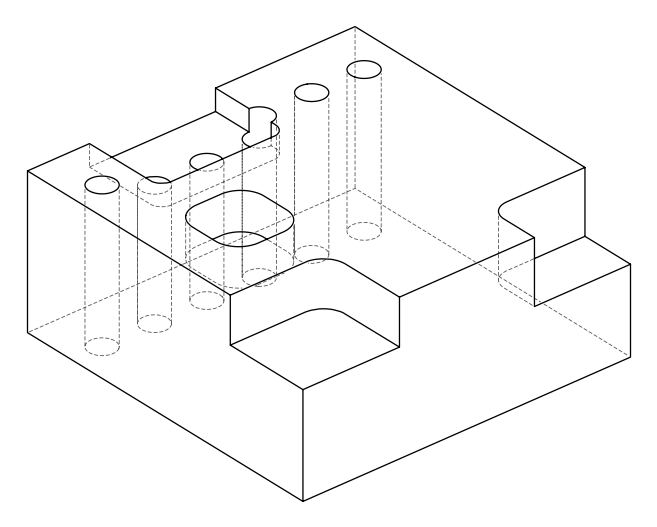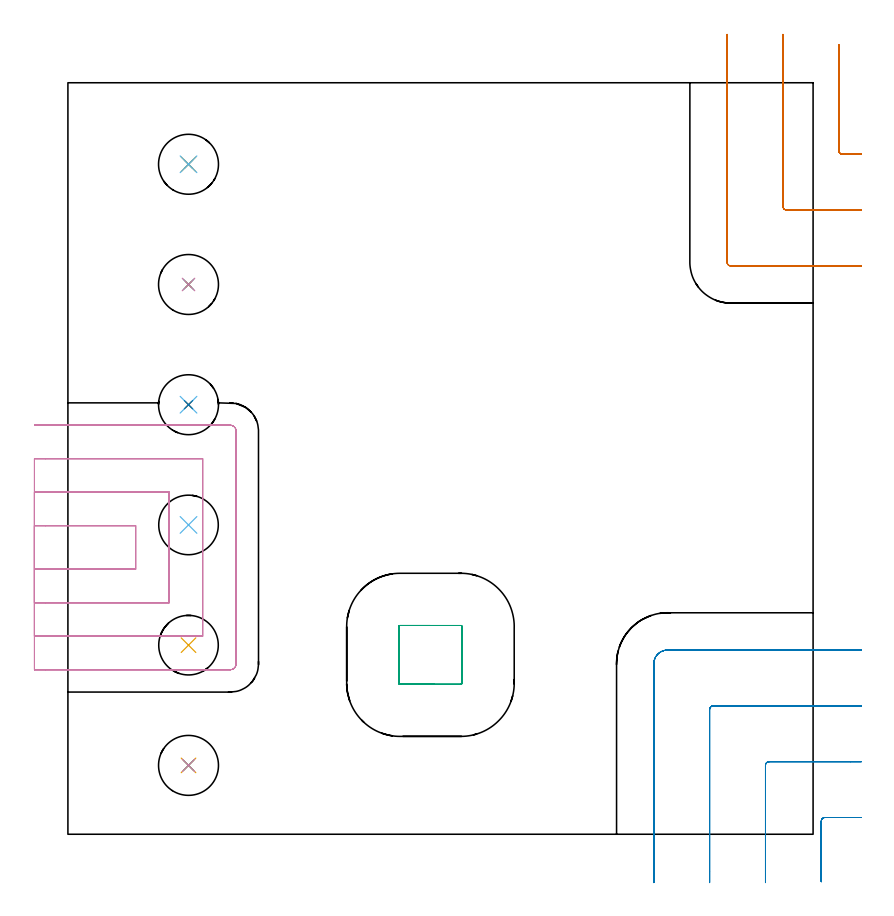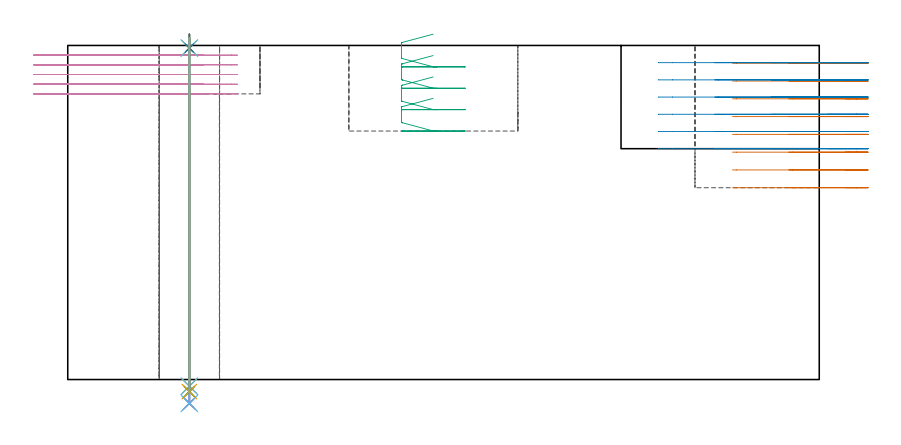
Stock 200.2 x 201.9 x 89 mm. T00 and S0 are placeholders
(PLAN: 18 operations, 12 tool changes, 20.1 min)
(1 MILL_CORNER_NOTCH_RECTANGULAR | CORNER_NOTCH_RECTANGULAR | UGT0201_094 | Follow Part, ap 5, ae 75% | 3.77 min | 73285 mm3)
(2 MILL_CORNER_NOTCH_RECTANGULAR_1 | CORNER_NOTCH_RECTANGULAR_1 | UGT0201_094 | Follow Part, ap 5, ae 75% | 4.02 min | 85292 mm3)
(3 MILL_RECTANGULAR_POCKET | POCKET_RECTANGULAR_STRAIGHT | UGT0201_006 | Follow Part, ap 7, ae 75% | 1.08 min | 40947 mm3)
(4 MILL_SLOT | SLOT_PARTIAL_RECTANGULAR | NXT0201_011 | Follow Part, ap 3, ae 75% | 7.37 min | 51005 mm3)
(5 SPOT_DRILL | STEP1HOLE | NXT0321_9005460120000 | 0.03 min | 6 mm3)
(6 SPOT_DRILL_1 | STEP1HOLE_3 | NXT0321_9005460120000 | 0.03 min | 10 mm3)
(7 SPOT_DRILL_2 | STEP1HOLE_4 | NXT0321_9005460120000 | 0.03 min | 6 mm3)
(8 SPOT_DRILL_3 | STEP1HOLE_5 | NXT0321_9005460120000 | 0.03 min | 0 mm3)
(9 DRILL_THROUGH_HOLE_INTO_CENTER | STEP1HOLE | NXT0301_065 | 0.38 min | 6174 mm3)
(10 DRILL_TO_ENLARGE_THROUGH_HOLE | STEP1HOLE | UGT0301_285 | 0.39 min | 11933 mm3)
(11 INDEXABLE_INSERT_DRILL_THROUGH_HOLE_FROM_SOLID | STEP1HOLE_1 | NXT0302_003 | 0.32 min | 15289 mm3)
(12 INDEXABLE_INSERT_DRILL_THROUGH_HOLE_FROM_SOLID_1 | STEP1HOLE_2 | NXT0302_003 | 0.32 min | 15298 mm3)
(13 DRILL_THROUGH_HOLE_INTO_CENTER_1 | STEP1HOLE_3 | NXT0301_065 | 0.38 min | 5656 mm3)
(14 DRILL_TO_ENLARGE_THROUGH_HOLE_1 | STEP1HOLE_3 | UGT0301_285 | 0.39 min | 11035 mm3)
(15 DRILL_THROUGH_HOLE_INTO_CENTER_2 | STEP1HOLE_4 | NXT0301_065 | 0.38 min | 6159 mm3)
(16 DRILL_TO_ENLARGE_THROUGH_HOLE_2 | STEP1HOLE_4 | UGT0301_285 | 0.39 min | 11946 mm3)
(17 DRILL_THROUGH_HOLE_INTO_CENTER_3 | STEP1HOLE_5 | NXT0301_065 | 0.38 min | 6160 mm3)
(18 DRILL_TO_ENLARGE_THROUGH_HOLE_3 | STEP1HOLE_5 | UGT0301_285 | 0.39 min | 11940 mm3)
(TOOL UGT0201_094 | End mill 20 mm | D20 FL38 Z4)
(TOOL UGT0201_006 | End Mill 28 mm | D28 FL25 Z2)
(TOOL NXT0201_011 | ENDMILL 12mm [2P460-1200-NA 1630] | D12 FL38 Z6)
(TOOL NXT0321_9005460120000 | NC Spot Drill, 142deg, 12mm, Carbide, Uncoated | D12 PA142 FL30 Z2)
(TOOL NXT0301_065 | Carbide Drill 9.4mm [860.1-0940-075A1-MM 2214] | D9.4 PA140 FL98 Z2)
(TOOL UGT0301_285 | Twist Drill 16.1 mm | D16.1 PA118 FL125 Z2)
(TOOL NXT0302_003 | Index. Insert Drill 16mm [880-D1600L20-05] | D16 PA176 FL80 Z2)
(OP 1 MILL_CORNER_NOTCH_RECTANGULAR)
G17 G21 G94 G90
T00 M6
G54
G17 G0 G90 X207.1 Y212.138 S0 M3
G43 Z99. H0
Z84.262
G94 G1 Y209.138 F250.
Y183.696 F500.
G3 X208.096 Y182.7 R1.
G1 X210.2
X213.2 F250.
G0 Z99.
X192.1 Y214.9
Z84.262
G1 Y211.9
Y168.696 F500.
G3 X193.096 Y167.7 R1.
G1 X210.2
X213.2 F250.
G0 Z99.
X177.1 Y214.9
Z84.262
G1 Y211.9
Y153.697 F500.
G3 X178.097 Y152.7 R1.
G1 X210.2
X213.2 F250.
G0 Z99.
X207.1 Y212.138
Z79.525
G1 Y209.138
Y183.696 F500.
G3 X208.096 Y182.7 R1.
G1 X210.2
X213.2 F250.
G0 Z99.
X192.1 Y214.9
Z79.525
G1 Y211.9
Y168.696 F500.
G3 X193.096 Y167.7 R1.
G1 X210.2
X213.2 F250.
G0 Z99.
X177.1 Y214.9
Z79.525
G1 Y211.9
Y153.697 F500.
G3 X178.097 Y152.7 R1.
G1 X210.2
X213.2 F250.
G0 Z99.
X207.1 Y212.138
Z74.787
G1 Y209.138
Y183.696 F500.
G3 X208.096 Y182.7 R1.
G1 X210.2
X213.2 F250.
G0 Z99.
X192.1 Y214.9
Z74.787
G1 Y211.9
Y168.696 F500.
G3 X193.096 Y167.7 R1.
G1 X210.2
X213.2 F250.
G0 Z99.
X177.1 Y214.9
Z74.787
G1 Y211.9
Y153.697 F500.
G3 X178.097 Y152.7 R1.
G1 X210.2
X213.2 F250.
G0 Z99.
X207.1 Y212.138
Z70.05
G1 Y209.138
Y183.696 F500.
G3 X208.096 Y182.7 R1.
G1 X210.2
X213.2 F250.
G0 Z99.
X192.1 Y214.9
Z70.05
G1 Y211.9
Y168.696 F500.
G3 X193.096 Y167.7 R1.
G1 X210.2
X213.2 F250.
G0 Z99.
X177.1 Y214.9
Z70.05
G1 Y211.9
Y153.697 F500.
G3 X178.097 Y152.7 R1.
G1 X210.2
X213.2 F250.
G0 Z99.
X207.1 Y212.138
Z65.312
G1 Y209.138
Y183.696 F500.
G3 X208.096 Y182.7 R1.
G1 X210.2
X213.2 F250.
G0 Z99.
X192.1 Y214.9
Z65.312
G1 Y211.9
Y168.696 F500.
G3 X193.096 Y167.7 R1.
G1 X210.2
X213.2 F250.
G0 Z99.
X177.1 Y214.9
Z65.312
G1 Y211.9
Y153.697 F500.
G3 X178.097 Y152.7 R1.
G1 X210.2
X213.2 F250.
G0 Z99.
X207.1 Y212.138
Z60.575
G1 Y209.138
Y183.696 F500.
G3 X208.096 Y182.7 R1.
G1 X210.2
X213.2 F250.
G0 Z99.
X192.1 Y214.9
Z60.575
G1 Y211.9
Y168.696 F500.
G3 X193.096 Y167.7 R1.
G1 X210.2
X213.2 F250.
G0 Z99.
X177.1 Y214.9
Z60.575
G1 Y211.9
Y153.697 F500.
G3 X178.097 Y152.7 R1.
G1 X210.2
X213.2 F250.
G0 Z99.
X207.1 Y212.138
Z55.837
G1 Y209.138
Y183.696 F500.
G3 X208.096 Y182.7 R1.
G1 X210.2
X213.2 F250.
G0 Z99.
X192.1 Y214.9
Z55.837
G1 Y211.9
Y168.696 F500.
G3 X193.096 Y167.7 R1.
G1 X210.2
X213.2 F250.
G0 Z99.
X177.1 Y214.9
Z55.837
G1 Y211.9
Y153.697 F500.
G3 X178.097 Y152.7 R1.
G1 X210.2
X213.2 F250.
G0 Z99.
X207.1 Y212.138
Z51.1
G1 Y209.138
Y183.696 F500.
G3 X208.096 Y182.7 R1.
G1 X210.2
X213.2 F250.
G0 Z99.
X192.1 Y214.9
Z51.1
G1 Y211.9
Y168.696 F500.
G3 X193.096 Y167.7 R1.
G1 X210.2
X213.2 F250.
G0 Z99.
X177.1 Y214.9
Z51.1
G1 Y211.9
Y153.697 F500.
G3 X178.097 Y152.7 R1.
G1 X210.2
X213.2 F250.
G0 Z99.
M5
M2
(OP 2 MILL_CORNER_NOTCH_RECTANGULAR_1)
G17 G21 G94 G90
T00 M6
G54
G17 G0 G90 X213.2 Y4.5 S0 M3
G43 Z99. H0
Z84.417
G94 G1 X210.2 F250.
X203.396 F500.
G3 X202.4 Y3.504 R1.
G1 Y-9.755
Y-12.755 F250.
G0 Z99.
X213.2 Y19.5
Z84.417
G1 X210.2
X188.396 F500.
G3 X187.4 Y18.504 R1.
G1 Y-10.
Y-13. F250.
G0 Z99.
X213.2 Y34.5
Z84.417
G1 X210.2
X173.396 F500.
G3 X172.4 Y33.504 R1.
G1 Y-10.
Y-13. F250.
G0 Z99.
X213.2 Y49.5
Z84.417
G1 X210.2
X161.1 F500.
G3 X157.4 Y45.8 R3.7
G1 Y-10.
Y-13. F250.
G0 Z99.
X213.2 Y4.5
Z79.833
G1 X210.2
X203.396 F500.
G3 X202.4 Y3.504 R1.
G1 Y-9.755
Y-12.755 F250.
G0 Z99.
X213.2 Y19.5
Z79.833
G1 X210.2
X188.396 F500.
G3 X187.4 Y18.504 R1.
G1 Y-10.
Y-13. F250.
G0 Z99.
X213.2 Y34.5
Z79.833
G1 X210.2
X173.396 F500.
G3 X172.4 Y33.504 R1.
G1 Y-10.
Y-13. F250.
G0 Z99.
X213.2 Y49.5
Z79.833
G1 X210.2
X161.1 F500.
G3 X157.4 Y45.8 R3.7
G1 Y-10.
Y-13. F250.
G0 Z99.
X213.2 Y4.5
Z75.25
G1 X210.2
X203.396 F500.
G3 X202.4 Y3.504 R1.
G1 Y-9.755
Y-12.755 F250.
G0 Z99.
X213.2 Y19.5
Z75.25
G1 X210.2
X188.396 F500.
G3 X187.4 Y18.504 R1.
G1 Y-10.
Y-13. F250.
G0 Z99.
X213.2 Y34.5
Z75.25
G1 X210.2
X173.396 F500.
G3 X172.4 Y33.504 R1.
G1 Y-10.
Y-13. F250.
G0 Z99.
X213.2 Y49.5
Z75.25
G1 X210.2
X161.1 F500.
G3 X157.4 Y45.8 R3.7
G1 Y-10.
Y-13. F250.
G0 Z99.
X213.2 Y4.5
Z70.667
G1 X210.2
X203.396 F500.
G3 X202.4 Y3.504 R1.
G1 Y-9.755
Y-12.755 F250.
G0 Z99.
X213.2 Y19.5
Z70.667
G1 X210.2
X188.396 F500.
G3 X187.4 Y18.504 R1.
G1 Y-10.
Y-13. F250.
G0 Z99.
X213.2 Y34.5
Z70.667
G1 X210.2
X173.396 F500.
G3 X172.4 Y33.504 R1.
G1 Y-10.
Y-13. F250.
G0 Z99.
X213.2 Y49.5
Z70.667
G1 X210.2
X161.1 F500.
G3 X157.4 Y45.8 R3.7
G1 Y-10.
Y-13. F250.
G0 Z99.
X213.2 Y4.5
Z66.083
G1 X210.2
X203.396 F500.
G3 X202.4 Y3.504 R1.
G1 Y-9.755
Y-12.755 F250.
G0 Z99.
X213.2 Y19.5
Z66.083
G1 X210.2
X188.396 F500.
G3 X187.4 Y18.504 R1.
G1 Y-10.
Y-13. F250.
G0 Z99.
X213.2 Y34.5
Z66.083
G1 X210.2
X173.396 F500.
G3 X172.4 Y33.504 R1.
G1 Y-10.
Y-13. F250.
G0 Z99.
X213.2 Y49.5
Z66.083
G1 X210.2
X161.1 F500.
G3 X157.4 Y45.8 R3.7
G1 Y-10.
Y-13. F250.
G0 Z99.
X213.2 Y4.5
Z61.5
G1 X210.2
X203.396 F500.
G3 X202.4 Y3.504 R1.
G1 Y-9.755
Y-12.755 F250.
G0 Z99.
X213.2 Y19.5
Z61.5
G1 X210.2
X188.396 F500.
G3 X187.4 Y18.504 R1.
G1 Y-10.
Y-13. F250.
G0 Z99.
X213.2 Y34.5
Z61.5
G1 X210.2
X173.396 F500.
G3 X172.4 Y33.504 R1.
G1 Y-10.
Y-13. F250.
G0 Z99.
X213.2 Y49.5
Z61.5
G1 X210.2
X161.1 F500.
G3 X157.4 Y45.8 R3.7
G1 Y-10.
Y-13. F250.
G0 Z99.
M5
M2
(OP 3 MILL_RECTANGULAR_POCKET)
G17 G21 G94 G90
T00 M6
G54
G17 G0 G90 X97.317 Y56.1 S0 M3
G43 Z99. H0
Z92.
G94 G1 X89.2 Z89.825 F250.
X89.145 Z89.81
X89.032 Y56.054 Z89.778
X88.946 Y55.968 Z89.745
X88.9 Y55.855 Z89.712
Y40.545 Z85.61
X88.946 Y40.432 Z85.577
X89.032 Y40.346 Z85.545
X89.145 Y40.3 Z85.512
X89.2 Z85.497
X97.4 Z83.3
X105.6 F500.
G3 X105.9 Y40.6 R0.3
G1 Y55.8
G3 X105.6 Y56.1 R0.3
G1 X89.2
G3 X88.9 Y55.8 R0.3
G1 Y40.6
G3 X89.2 Y40.3 R0.3
G1 X97.4
X98.4
G0 X97.317 Y56.1 Z86.3
G1 X89.2 Z84.125 F250.
X89.145 Z84.11
X89.032 Y56.054 Z84.078
X88.946 Y55.968 Z84.045
X88.9 Y55.855 Z84.012
Y40.545 Z79.91
X88.946 Y40.432 Z79.877
X89.032 Y40.346 Z79.845
X89.145 Y40.3 Z79.812
X89.2 Z79.797
X97.4 Z77.6
X105.6 F500.
G3 X105.9 Y40.6 R0.3
G1 Y55.8
G3 X105.6 Y56.1 R0.3
G1 X89.2
G3 X88.9 Y55.8 R0.3
G1 Y40.6
G3 X89.2 Y40.3 R0.3
G1 X97.4
X98.4
G0 X97.317 Y56.1 Z80.6
G1 X89.2 Z78.425 F250.
X89.145 Z78.41
X89.032 Y56.054 Z78.378
X88.946 Y55.968 Z78.345
X88.9 Y55.855 Z78.312
Y40.545 Z74.21
X88.946 Y40.432 Z74.177
X89.032 Y40.346 Z74.145
X89.145 Y40.3 Z74.112
X89.2 Z74.097
X97.4 Z71.9
X105.6 F500.
G3 X105.9 Y40.6 R0.3
G1 Y55.8
G3 X105.6 Y56.1 R0.3
G1 X89.2
G3 X88.9 Y55.8 R0.3
G1 Y40.6
G3 X89.2 Y40.3 R0.3
G1 X97.4
X98.4
G0 X97.317 Y56.1 Z74.9
G1 X89.2 Z72.725 F250.
X89.145 Z72.71
X89.032 Y56.054 Z72.678
X88.946 Y55.968 Z72.645
X88.9 Y55.855 Z72.612
Y40.545 Z68.51
X88.946 Y40.432 Z68.477
X89.032 Y40.346 Z68.445
X89.145 Y40.3 Z68.412
X89.2 Z68.397
X97.4 Z66.2
X105.6 F500.
G3 X105.9 Y40.6 R0.3
G1 Y55.8
G3 X105.6 Y56.1 R0.3
G1 X89.2
G3 X88.9 Y55.8 R0.3
G1 Y40.6
G3 X89.2 Y40.3 R0.3
G1 X97.4
X98.4
G0 Z99.
M5
M2
(OP 4 MILL_SLOT)
G17 G21 G94 G90
T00 M6
G54
G17 G0 G90 X-9. Y71.2 S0 M3
G43 Z99. H1
Z86.42
G94 G1 X-6. F250.
X18.2 F500.
Y82.9
X-6.
X-9. F250.
Y62.2
X-6.
X27.2 F500.
Y91.9
X-6.
X-9. F250.
Y53.2
X-6.
X36.2 F500.
Y100.9
X-6.
X-9. F250.
Y44.2
X-6.
X43.6 F500.
G3 X45.2 Y45.8 R1.6
G1 Y108.3
G3 X43.6 Y109.9 R1.6
G1 X-6.
X-9. F250.
G0 Y71.2 Z83.84
G1 X-6.
X18.2 F500.
Y82.9
X-6.
X-9. F250.
Y62.2
X-6.
X27.2 F500.
Y91.9
X-6.
X-9. F250.
Y53.2
X-6.
X36.2 F500.
Y100.9
X-6.
X-9. F250.
Y44.2
X-6.
X43.6 F500.
G3 X45.2 Y45.8 R1.6
G1 Y108.3
G3 X43.6 Y109.9 R1.6
G1 X-6.
X-9. F250.
G0 Y71.2 Z81.26
G1 X-6.
X18.2 F500.
Y82.9
X-6.
X-9. F250.
Y62.2
X-6.
X27.2 F500.
Y91.9
X-6.
X-9. F250.
Y53.2
X-6.
X36.2 F500.
Y100.9
X-6.
X-9. F250.
Y44.2
X-6.
X43.6 F500.
G3 X45.2 Y45.8 R1.6
G1 Y108.3
G3 X43.6 Y109.9 R1.6
G1 X-6.
X-9. F250.
G0 Y71.2 Z78.68
G1 X-6.
X18.2 F500.
Y82.9
X-6.
X-9. F250.
Y62.2
X-6.
X27.2 F500.
Y91.9
X-6.
X-9. F250.
Y53.2
X-6.
X36.2 F500.
Y100.9
X-6.
X-9. F250.
Y44.2
X-6.
X43.6 F500.
G3 X45.2 Y45.8 R1.6
G1 Y108.3
G3 X43.6 Y109.9 R1.6
G1 X-6.
X-9. F250.
G0 Y71.2 Z76.1
G1 X-6.
X18.2 F500.
Y82.9
X-6.
X-9. F250.
Y62.2
X-6.
X27.2 F500.
Y91.9
X-6.
X-9. F250.
Y53.2
X-6.
X36.2 F500.
Y100.9
X-6.
X-9. F250.
Y44.2
X-6.
X43.6 F500.
G3 X45.2 Y45.8 R1.6
G1 Y108.3
G3 X43.6 Y109.9 R1.6
G1 X-6.
X-9. F250.
G0 Z99.
M5
M2
(OP 5 SPOT_DRILL)
G17 G21 G94 G90
T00 M6
G54
G17 G0 G90 X32.4 Y18.5 S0 M3
G43 Z99. H0
G94 G81 G98 Z88.307 F250. R92.
G80
M5
M2
(OP 6 SPOT_DRILL_1)
G17 G21 G94 G90
T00 M6
G54
G17 G0 G90 X32.4 Y115.4 S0 M3
G43 Z99. H0
G94 G81 G98 Z88.307 F250. R92.
G80
M5
M2
(OP 7 SPOT_DRILL_2)
G17 G21 G94 G90
T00 M6
G54
G17 G0 G90 X32.4 Y147.7 S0 M3
G43 Z99. H0
G94 G81 G98 Z88.307 F250. R92.
G80
M5
M2
(OP 8 SPOT_DRILL_3)
G17 G21 G94 G90
T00 M6
G54
G17 G0 G90 X32.4 Y180. S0 M3
G43 Z99. H0
G94 G81 G98 Z88.307 F250. R92.
G80
M5
M2
(OP 9 DRILL_THROUGH_HOLE_INTO_CENTER)
G17 G21 G94 G90
T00 M6
G54
G17 G0 G90 X32.4 Y18.5 S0 M3
G43 Z99. H1
G94 G73 G98 Z-3.211 F250. Q9.221 R91.
G80
M5
M2
(OP 10 DRILL_TO_ENLARGE_THROUGH_HOLE)
G17 G21 G94 G90
T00 M6
G54
G17 G0 G90 X32.4 Y18.5 S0 M3
G43 Z99. H0
G94 G73 G98 Z-6.337 F250. Q15.889 R91.
G80
M5
M2
(OP 11 INDEXABLE_INSERT_DRILL_THROUGH_HOLE_FROM_SOLID)
G17 G21 G94 G90
T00 M6
G54
G17 G0 G90 X32.4 Y50.8 S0 M3
G43 Z99. H1
G94 G81 G98 Z-1.779 F250. R78.1
G80
M5
M2
(OP 12 INDEXABLE_INSERT_DRILL_THROUGH_HOLE_FROM_SOLID_1)
G17 G21 G94 G90
T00 M6
G54
G17 G0 G90 X32.4 Y83.1 S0 M3
G43 Z99. H1
G94 G81 G98 Z-1.779 F250. R78.1
G80
M5
M2
(OP 13 DRILL_THROUGH_HOLE_INTO_CENTER_1)
G17 G21 G94 G90
T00 M6
G54
G17 G0 G90 X32.4 Y115.4 S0 M3
G43 Z99. H1
G94 G73 G98 Z-3.211 F250. Q9.221 R91.
G80
M5
M2
(OP 14 DRILL_TO_ENLARGE_THROUGH_HOLE_1)
G17 G21 G94 G90
T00 M6
G54
G17 G0 G90 X32.4 Y115.4 S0 M3
G43 Z99. H0
G94 G73 G98 Z-6.337 F250. Q15.889 R91.
G80
M5
M2
(OP 15 DRILL_THROUGH_HOLE_INTO_CENTER_2)
G17 G21 G94 G90
T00 M6
G54
G17 G0 G90 X32.4 Y147.7 S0 M3
G43 Z99. H1
G94 G73 G98 Z-3.211 F250. Q9.221 R91.
G80
M5
M2
(OP 16 DRILL_TO_ENLARGE_THROUGH_HOLE_2)
G17 G21 G94 G90
T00 M6
G54
G17 G0 G90 X32.4 Y147.7 S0 M3
G43 Z99. H0
G94 G73 G98 Z-6.337 F250. Q15.889 R91.
G80
M5
M2
(OP 17 DRILL_THROUGH_HOLE_INTO_CENTER_3)
G17 G21 G94 G90
T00 M6
G54
G17 G0 G90 X32.4 Y180. S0 M3
G43 Z99. H1
G94 G73 G98 Z-3.211 F250. Q9.221 R91.
G80
M5
M2
(OP 18 DRILL_TO_ENLARGE_THROUGH_HOLE_3)
G17 G21 G94 G90
T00 M6
G54
G17 G0 G90 X32.4 Y180. S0 M3
G43 Z99. H0
G94 G73 G98 Z-6.337 F250. Q15.889 R91.
G80
M5
M2
